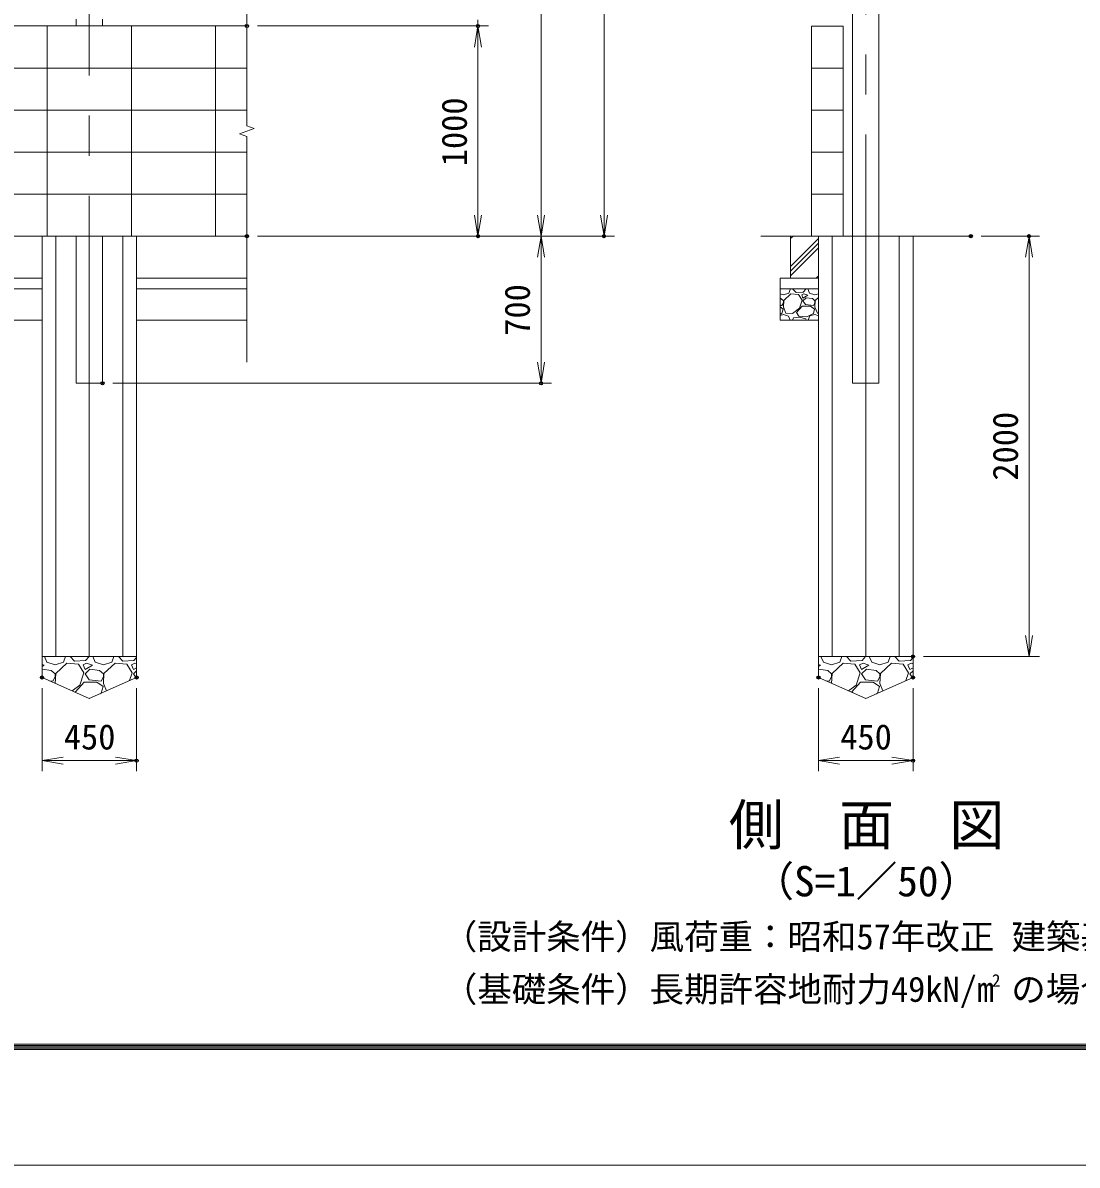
# Model space of a CAD drawing. Units: millimetres at full size, with parts at other scales. Extents: x -10500 to 10500, y -7425 to 7425.
# Drawn here: x -2830 to 2189, y -7425 to -1990 of the extents above; entities that cross this region are included whole.
import ezdxf
from ezdxf.enums import TextEntityAlignment as Align

# ---------------------------------------------------------------- set-up
doc = ezdxf.new("R2010")
doc.units = ezdxf.units.MM
doc.header["$LTSCALE"] = 30
doc.header["$PDMODE"] = 32
doc.header["$PDSIZE"] = 15
doc.linetypes.add('USER1', pattern=[50.8, 31.75, -6.35, 6.35, -6.35])
for name, color, linetype, lineweight in [('0-1_D-BMK', 2, 'USER1', 13), ('0-2_D-STR1', 1, 'Continuous', 18), ('0-3_D-STR-DIM', 7, 'Continuous', 13), ('0-6_D-TTL-TXT', 7, 'Continuous', 13), ('0-7_D-STR4', 7, 'Continuous', 18), ('0-8_0', 7, 'Continuous', 18), ('0-A_D-BGD', 7, 'Continuous', 18), ('0-B_D-DCR-HCH', 7, 'Continuous', 13), ('0-C_D-TTL', 7, 'Continuous', 18)]:
    doc.layers.add(name, color=color, linetype=linetype, lineweight=lineweight)
doc.layers.add('0-9_Defpoints', color=253, linetype='Continuous')
doc.styles.add('ＭＳ ゴシック', font='')
doc.styles.get('ＭＳ ゴシック').set_extended_font_data('MS Gothic')

# ---------------------------------------------------------------- blocks, each defined once
blk = doc.blocks.new('_Open')
at = {"layer": '0-8_0'}
blk.add_line((-30, 5), (0, 0), dxfattribs=at)
blk.add_lwpolyline([(-30, -5), (0, 0), (-30, 0)], dxfattribs=at)

msp = doc.modelspace()

# ---------------------------------------------------------------- linework, layer by layer
at = {"layer": '0-1_D-BMK'}
for p, q in [((-2513.59, -3764.81), (-2513.59, 3173.42)), ((1182.11, 2051.07), (1182.11, -3804.81))]:
    msp.add_line(p, q, dxfattribs=at)
at = {"layer": '0-2_D-STR1'}
for p, q in [((1244.61, -3704.81), (1244.61, 2076.96)), ((-2576.09, -1972.81), (-2576.09, -2004.81)), ((-2451.09, -2004.81), (-2451.09, -1972.81))]:
    msp.add_line(p, q, dxfattribs=at)
for points in [[(1119.61, 2025.19), (1119.61, -3704.81), (1244.61, -3704.81)], [(-2576.09, -3004.81), (-2576.09, -3704.81), (-2451.09, -3704.81), (-2451.09, -3004.81)]]:
    msp.add_lwpolyline(points, dxfattribs=at)
at = {"layer": '0-3_D-STR-DIM'}
for p, q in [((-63.59, 3025.19), (-63.59, -3004.81)), ((-363.59, -3004.81), (-363.59, 2025.19)), ((-1763.59, -1000.46), (-1763.59, -2479.15)), ((-1713.59, -2004.81), (-613.59, -2004.81)), ((-1713.59, -2004.81), (-613.59, -2004.81)), ((-663.59, -1974.81), (-663.59, -2004.81)), ((-663.59, -2004.81), (-663.59, -3004.81)), ((-663.59, -2104.81), (-663.59, -2204.81)), ((-1798.82, -2517.64), (-1728.34, -2491.98)), ((-1728.34, -2491.98), (-1763.58, -2479.16)), ((-1763.58, -2530.46), (-1798.82, -2517.64)), ((-1763.59, -2530.46), (-1763.59, -3604.81)), ((-1713.59, -3004.81), (-313.59, -3004.81)), ((-1713.59, -3004.81), (-613.59, -3004.81)), ((-1713.59, -3004.81), (-313.59, -3004.81)), ((-1713.59, -3004.81), (-13.59, -3004.81)), ((-363.59, -3004.81), (-363.59, -3704.81)), ((1732.11, -3004.81), (2009.59, -3004.81)), ((1959.59, -5004.81), (1959.59, -3004.81)), ((-2401.09, -3704.81), (-313.59, -3704.81)), ((1457.11, -5004.81), (2009.59, -5004.81)), ((-2738.59, -5154.81), (-2738.59, -5550.16)), ((-2288.59, -5154.81), (-2288.59, -5550.16)), ((957.11, -5154.81), (957.11, -5550.16)), ((1407.11, -5154.81), (1407.11, -5550.16)), ((-2738.59, -5500.16), (-2288.59, -5500.16)), ((957.11, -5500.16), (1407.11, -5500.16))]:
    msp.add_line(p, q, dxfattribs=at)
at = {"layer": '0-7_D-STR4'}
for p, q in [((-2738.59, -5104.81), (-2738.59, -3004.81)), ((-2672.69, -3004.81), (-2672.69, -5004.81)), ((-2513.59, -3004.81), (-2513.59, -5004.81)), ((-2354.49, -3004.81), (-2354.49, -5004.81)), ((-2288.59, -5104.81), (-2288.59, -3004.81)), ((824.61, -3004.81), (824.61, -3204.81)), ((957.11, -5104.81), (957.11, -3004.81)), ((1023.01, -3004.81), (1023.01, -5004.81)), ((1182.11, -3004.81), (1182.11, -5004.81)), ((1341.21, -3004.81), (1341.21, -5004.81)), ((1407.11, -5104.81), (1407.11, -3004.81)), ((957.11, -3204.81), (774.61, -3204.81)), ((774.61, -3204.81), (774.61, -3404.81)), ((957.11, -3254.81), (774.61, -3254.81)), ((957.11, -3404.81), (774.61, -3404.81)), ((-2738.59, -5104.81), (-2513.59, -5204.81)), ((-2513.59, -5204.81), (-2288.59, -5104.81)), ((957.11, -5104.81), (1182.11, -5204.81)), ((1182.11, -5204.81), (1407.11, -5104.81))]:
    msp.add_line(p, q, dxfattribs=at)
at = {"layer": '0-8_0'}
for p, q in [((924.61, -3004.91), (924.61, -2004.91)), ((1074.61, -3004.91), (1074.61, -2004.91))]:
    msp.add_line(p, q, dxfattribs=at)
at = {"layer": '0-9_Defpoints'}
for p in [(-1763.59, -2004.81), (-1763.59, -2004.81), (-663.59, -2004.81), (-1763.59, -3004.81), (-1763.59, -3004.81), (-1763.59, -3004.81), (-663.59, -3004.81), (-63.59, -3004.81), (1682.11, -3004.81), (1959.59, -3004.81), (-2451.09, -3704.81), (-363.59, -3704.81), (1407.11, -5004.81), (-2738.59, -5104.81), (-2288.59, -5104.81), (957.11, -5104.81), (1407.11, -5104.81), (-2288.59, -5500.16), (1407.11, -5500.16)]:
    msp.add_point(p, dxfattribs=at)
at = {"layer": '0-A_D-BGD'}
for p, q in [((-1763.59, -2004.81), (-8713.59, -2004.81)), ((-2713.59, -2004.81), (-2713.59, -3004.81)), ((-2313.59, -2004.81), (-2313.59, -3004.81)), ((-1913.59, -2004.81), (-1913.59, -3004.81)), ((924.61, -2004.91), (1074.61, -2004.91)), ((-1763.59, -2204.81), (-8713.59, -2204.81)), ((924.61, -2204.91), (1074.61, -2204.91)), ((-1763.59, -2404.81), (-8713.59, -2404.81)), ((924.61, -2404.91), (1074.61, -2404.91)), ((-1763.59, -2604.81), (-8713.59, -2604.81)), ((924.61, -2604.91), (1074.61, -2604.91)), ((-1763.59, -2804.81), (-8713.59, -2804.81)), ((924.61, -2804.91), (1074.61, -2804.91)), ((-1763.59, -3004.81), (-9238.59, -3004.81)), ((1682.11, -3004.81), (682.11, -3004.81)), ((-2738.59, -3204.81), (-5288.59, -3204.81)), ((-1763.59, -3204.81), (-2288.59, -3204.81)), ((-2738.59, -3254.81), (-5288.59, -3254.81)), ((-1763.59, -3254.81), (-2288.59, -3254.81)), ((-2738.59, -3404.81), (-5288.59, -3404.81)), ((-1763.59, -3404.81), (-2288.59, -3404.81)), ((-2288.59, -5004.81), (-2738.59, -5004.81)), ((1407.11, -5004.81), (957.11, -5004.81))]:
    msp.add_line(p, q, dxfattribs=at)
at = {"layer": '0-B_D-DCR-HCH'}
for p, q in [((824.61, -3016.47), (836.26, -3004.81)), ((824.61, -3149.05), (957.11, -3016.55)), ((824.61, -3171.15), (957.11, -3038.65)), ((824.61, -3193.24), (957.11, -3060.74)), ((945.62, -3204.81), (957.11, -3193.33)), ((815.79, -3276.61), (823.29, -3255.61)), ((822.92, -3254.81), (823.29, -3255.61)), ((833.79, -3255.61), (834.09, -3254.81)), ((850.29, -3273.61), (833.79, -3255.61)), ((898.29, -3255.61), (884.79, -3270.61)), ((898.29, -3255.61), (898.13, -3254.81)), ((905.79, -3255.61), (914.79, -3276.61)), ((907.29, -3255.61), (907.63, -3254.81)), ((774.61, -3279.5), (790.29, -3284.11)), ((778.29, -3302.11), (774.61, -3301.56)), ((790.29, -3312.61), (778.29, -3302.11)), ((790.29, -3284.11), (815.79, -3276.61)), ((791.79, -3311.11), (790.29, -3342.61)), ((790.29, -3321.61), (790.29, -3312.61)), ((826.29, -3279.61), (791.79, -3311.11)), ((862.29, -3282.61), (826.29, -3279.61)), ((884.79, -3270.61), (850.29, -3273.61)), ((878.79, -3309.61), (862.29, -3282.61)), ((866.79, -3347.11), (878.79, -3309.61)), ((887.79, -3279.61), (877.29, -3284.11)), ((877.29, -3284.11), (883.29, -3299.11)), ((883.29, -3299.11), (905.79, -3285.61)), ((898.29, -3297.61), (883.29, -3312.61)), ((883.29, -3312.61), (895.29, -3330.61)), ((905.79, -3285.61), (887.79, -3279.61)), ((928.29, -3302.11), (898.29, -3297.61)), ((914.79, -3276.61), (940.29, -3284.11)), ((940.29, -3312.61), (928.29, -3302.11)), ((940.29, -3284.11), (957.11, -3279.16)), ((941.79, -3311.11), (940.29, -3342.61)), ((940.29, -3321.61), (940.29, -3312.61)), ((957.11, -3297.12), (941.79, -3311.11)), ((774.61, -3334.13), (782.79, -3335.11)), ((774.61, -3341.79), (788.79, -3351.61)), ((782.79, -3335.11), (790.29, -3321.61)), ((788.79, -3351.61), (782.79, -3372.61)), ((790.29, -3342.61), (802.29, -3371.11)), ((833.79, -3372.61), (866.79, -3347.11)), ((853.29, -3368.11), (880.29, -3338.11)), ((863.79, -3386.11), (853.29, -3368.11)), ((895.29, -3330.61), (932.79, -3335.11)), ((932.79, -3335.11), (940.29, -3321.61)), ((938.79, -3351.61), (932.79, -3372.61)), ((940.29, -3342.61), (952.29, -3371.11)), ((782.79, -3372.61), (774.61, -3376.9)), ((774.61, -3382.01), (790.29, -3377.11)), ((790.29, -3377.11), (814.29, -3386.11)), ((802.29, -3371.11), (833.79, -3372.61)), ((814.29, -3386.11), (822.92, -3404.81)), ((834.09, -3404.81), (838.29, -3393.61)), ((866.79, -3390.61), (838.29, -3393.61)), ((901.29, -3389.11), (863.79, -3386.11)), ((896.79, -3398.11), (866.79, -3390.61)), ((898.13, -3404.81), (896.79, -3398.11)), ((932.79, -3372.61), (901.29, -3389.11)), ((907.63, -3404.81), (916.29, -3384.61)), ((916.29, -3384.61), (940.29, -3377.11)), ((940.29, -3377.11), (957.11, -3383.42)), ((952.29, -3371.11), (957.11, -3371.34)), ((-2728.97, -5046.17), (-2738.59, -5042.96)), ((-2738.59, -5051.94), (-2728.97, -5046.17)), ((-2726.98, -5004.81), (-2715.18, -5032.37)), ((-2715.17, -5032.37), (-2676.08, -5043.87)), ((-2676.07, -5043.87), (-2636.98, -5032.37)), ((-2620.87, -5036.97), (-2673.77, -5085.27)), ((-2636.97, -5032.37), (-2627.13, -5004.81)), ((-2565.67, -5041.57), (-2620.87, -5036.97)), ((-2584.07, -5027.77), (-2605.12, -5004.81)), ((-2531.17, -5023.17), (-2584.07, -5027.77)), ((-2540.37, -5082.97), (-2565.67, -5041.57)), ((-2526.57, -5036.97), (-2542.68, -5043.87)), ((-2542.67, -5043.87), (-2533.47, -5066.87)), ((-2533.47, -5066.87), (-2498.97, -5046.17)), ((-2514.66, -5004.81), (-2531.17, -5023.17)), ((-2498.97, -5046.17), (-2526.57, -5036.97)), ((-2496.98, -5004.81), (-2485.18, -5032.37)), ((-2485.17, -5032.37), (-2446.08, -5043.87)), ((-2446.07, -5043.87), (-2406.98, -5032.37)), ((-2390.87, -5036.97), (-2443.77, -5085.27)), ((-2406.97, -5032.37), (-2397.13, -5004.81)), ((-2335.67, -5041.57), (-2390.87, -5036.97)), ((-2354.07, -5027.77), (-2375.12, -5004.81)), ((-2301.17, -5023.17), (-2354.07, -5027.77)), ((-2310.37, -5082.97), (-2335.67, -5041.57)), ((-2296.57, -5036.97), (-2312.68, -5043.87)), ((-2312.67, -5043.87), (-2303.47, -5066.87)), ((-2288.59, -5009.18), (-2301.17, -5023.17)), ((-2288.59, -5039.63), (-2296.57, -5036.97)), ((966.72, -5046.17), (957.11, -5042.96)), ((957.11, -5051.94), (966.72, -5046.17)), ((968.71, -5004.81), (980.52, -5032.37)), ((980.52, -5032.37), (1019.62, -5043.87)), ((1019.62, -5043.87), (1058.72, -5032.37)), ((1074.82, -5036.97), (1021.92, -5085.27)), ((1058.72, -5032.37), (1068.56, -5004.81)), ((1130.02, -5041.57), (1074.82, -5036.97)), ((1111.62, -5027.77), (1090.58, -5004.81)), ((1164.52, -5023.17), (1111.62, -5027.77)), ((1155.32, -5082.97), (1130.02, -5041.57)), ((1169.12, -5036.97), (1153.02, -5043.87)), ((1153.02, -5043.87), (1162.22, -5066.87)), ((1162.22, -5066.87), (1196.72, -5046.17)), ((1181.04, -5004.81), (1164.52, -5023.17)), ((1196.72, -5046.17), (1169.12, -5036.97)), ((1198.71, -5004.81), (1210.52, -5032.37)), ((1210.52, -5032.37), (1249.62, -5043.87)), ((1249.62, -5043.87), (1288.72, -5032.37)), ((1304.82, -5036.97), (1251.92, -5085.27)), ((1288.72, -5032.37), (1298.56, -5004.81)), ((1360.02, -5041.57), (1304.82, -5036.97)), ((1341.62, -5027.77), (1320.58, -5004.81)), ((1394.52, -5023.17), (1341.62, -5027.77)), ((1385.32, -5082.97), (1360.02, -5041.57)), ((1399.12, -5036.97), (1383.02, -5043.87)), ((1383.02, -5043.87), (1392.22, -5066.87)), ((1407.11, -5009.18), (1394.52, -5023.17)), ((1407.11, -5039.63), (1399.12, -5036.97)), ((-2694.47, -5071.47), (-2738.59, -5064.85)), ((-2676.07, -5087.57), (-2694.47, -5071.47)), ((-2687.57, -5122.07), (-2676.08, -5101.37)), ((-2676.07, -5101.37), (-2676.07, -5087.57)), ((-2673.77, -5085.27), (-2676.03, -5132.62)), ((-2558.77, -5140.47), (-2540.37, -5082.97)), ((-2510.47, -5064.57), (-2533.47, -5087.57)), ((-2533.47, -5087.57), (-2515.07, -5115.17)), ((-2464.47, -5071.47), (-2510.47, -5064.57)), ((-2446.07, -5087.57), (-2464.47, -5071.47)), ((-2457.57, -5122.07), (-2446.08, -5101.37)), ((-2443.77, -5085.27), (-2446.07, -5133.57)), ((-2446.07, -5101.37), (-2446.07, -5087.57)), ((-2322.14, -5119.72), (-2310.37, -5082.97)), ((-2303.47, -5066.87), (-2288.59, -5057.94)), ((-2288.59, -5072.68), (-2303.47, -5087.57)), ((-2303.47, -5087.57), (-2291.2, -5105.98)), ((1001.22, -5071.47), (957.11, -5064.85)), ((1019.62, -5087.57), (1001.22, -5071.47)), ((1008.12, -5122.07), (1019.62, -5101.37)), ((1019.62, -5101.37), (1019.62, -5087.57)), ((1021.92, -5085.27), (1019.66, -5132.62)), ((1136.92, -5140.47), (1155.32, -5082.97)), ((1185.22, -5064.57), (1162.22, -5087.57)), ((1162.22, -5087.57), (1180.62, -5115.17)), ((1231.22, -5071.47), (1185.22, -5064.57)), ((1249.62, -5087.57), (1231.22, -5071.47)), ((1238.12, -5122.07), (1249.62, -5101.37)), ((1251.92, -5085.27), (1249.62, -5133.57)), ((1249.62, -5101.37), (1249.62, -5087.57)), ((1373.56, -5119.72), (1385.32, -5082.97)), ((1392.22, -5066.87), (1407.11, -5057.94)), ((1407.11, -5072.68), (1392.22, -5087.57)), ((1392.22, -5087.57), (1404.49, -5105.98)), ((-2704.27, -5120.07), (-2687.57, -5122.07)), ((-2595.14, -5168.57), (-2558.77, -5140.47)), ((-2579.47, -5172.67), (-2538.08, -5126.67)), ((-2538.07, -5126.67), (-2478.27, -5126.67)), ((-2515.07, -5115.17), (-2457.57, -5122.07)), ((-2478.27, -5126.67), (-2448.37, -5147.37)), ((-2448.37, -5147.37), (-2457.57, -5179.57)), ((-2446.07, -5133.57), (-2431.45, -5168.31)), ((991.42, -5120.07), (1008.12, -5122.07)), ((1100.56, -5168.57), (1136.92, -5140.47)), ((1116.22, -5172.67), (1157.62, -5126.67)), ((1157.62, -5126.67), (1217.42, -5126.67)), ((1180.62, -5115.17), (1238.12, -5122.07)), ((1217.42, -5126.67), (1247.32, -5147.37)), ((1247.32, -5147.37), (1238.12, -5179.57)), ((1249.62, -5133.57), (1264.25, -5168.31)), ((-2577.22, -5176.53), (-2579.47, -5172.67)), ((-2512.52, -5204.34), (-2515.13, -5204.13)), ((-2457.57, -5179.57), (-2461.99, -5181.88)), ((1118.47, -5176.53), (1116.22, -5172.67)), ((1183.18, -5204.34), (1180.57, -5204.13)), ((1238.12, -5179.57), (1233.7, -5181.88))]:
    msp.add_line(p, q, dxfattribs=at)
msp.add_lwpolyline([(880.29, -3338.11), (919.29, -3338.11), (938.79, -3351.61)], dxfattribs=at)
at = {"layer": '0-C_D-TTL', "color": 2}
msp.add_lwpolyline([(-10500, 7425), (10500, 7425), (10500, -7425), (-10500, -7425)], close=True, dxfattribs=at)
at = {"layer": '0-C_D-TTL'}
for points in [[(-9825, 6875), (9825, 6875), (9825, -6875), (-9825, -6875)], [(-9818.75, 6868.75), (9818.75, 6868.75), (9818.75, -6868.75), (-9818.75, -6868.75)], [(-9812.5, 6862.5), (9812.5, 6862.5), (9812.5, -6862.5), (-9812.5, -6862.5)], [(-9806.25, 6856.25), (9806.25, 6856.25), (9806.25, -6856.25), (-9806.25, -6856.25)], [(-9800, 6850), (9800, 6850), (9800, -6850), (-9800, -6850)]]:
    msp.add_lwpolyline(points, close=True, dxfattribs=at)

# ---------------------------------------------------------------- block references
at = {"layer": '0-3_D-STR-DIM', "xscale": 3.333333, "yscale": 3.333333}
for p, rotation in [((-663.59, -2004.81), 90), ((-663.59, -2004.81), 90), ((-663.59, -3004.81), 270), ((-363.59, -3004.81), 270), ((-63.59, -3004.81), 270), ((-363.59, -3004.81), 90), ((1959.59, -3004.81), 90), ((-363.59, -3704.81), 270), ((1959.59, -5004.81), 270), ((-2738.59, -5500.16), 180), ((957.11, -5500.16), 180)]:
    msp.add_blockref('_Open', p, dxfattribs=dict(at, rotation=rotation))
for p in [(-2288.59, -5500.16), (1407.11, -5500.16)]:
    msp.add_blockref('_Open', p, dxfattribs=at)

# ---------------------------------------------------------------- texts
at = {"layer": '0-3_D-STR-DIM', "style": 'ＭＳ ゴシック'}
for s, p in [('1000', (-680.46, -2672.11)), ('700', (-380.46, -3478.6)), ('2000', (1942.72, -4167.98))]:
    msp.add_text(s, height=120.3, rotation=90, dxfattribs=at).set_placement(p, align=Align.BOTTOM_LEFT)
for p in [(-2634.84, -5483.29), (1060.85, -5483.29)]:
    msp.add_text('450', height=120.3, dxfattribs=at).set_placement(p, align=Align.BOTTOM_LEFT)
at = {"layer": '0-6_D-TTL-TXT', "style": 'ＭＳ ゴシック'}
for s, height, p in [('側\u3000面\u3000図', 192.4, (530.22, -5959.39)), ('（S=1／50）', 144.3, (643.92, -6189.34)), ('（設計条件）風荷重：昭和57年改正 建築基準法・同施行令に基づく風圧力に準拠。', 120.3, (-831.12, -6434.01)), ('（基礎条件）長期許容地耐力49kN/m の場合。', 120.3, (-831.12, -6684.01)), ('2', 60.13, (1782.55, -6594.48))]:
    msp.add_text(s, height=height, dxfattribs=at).set_placement(p, align=Align.BOTTOM_LEFT)

doc.saveas('drawing.dxf')
